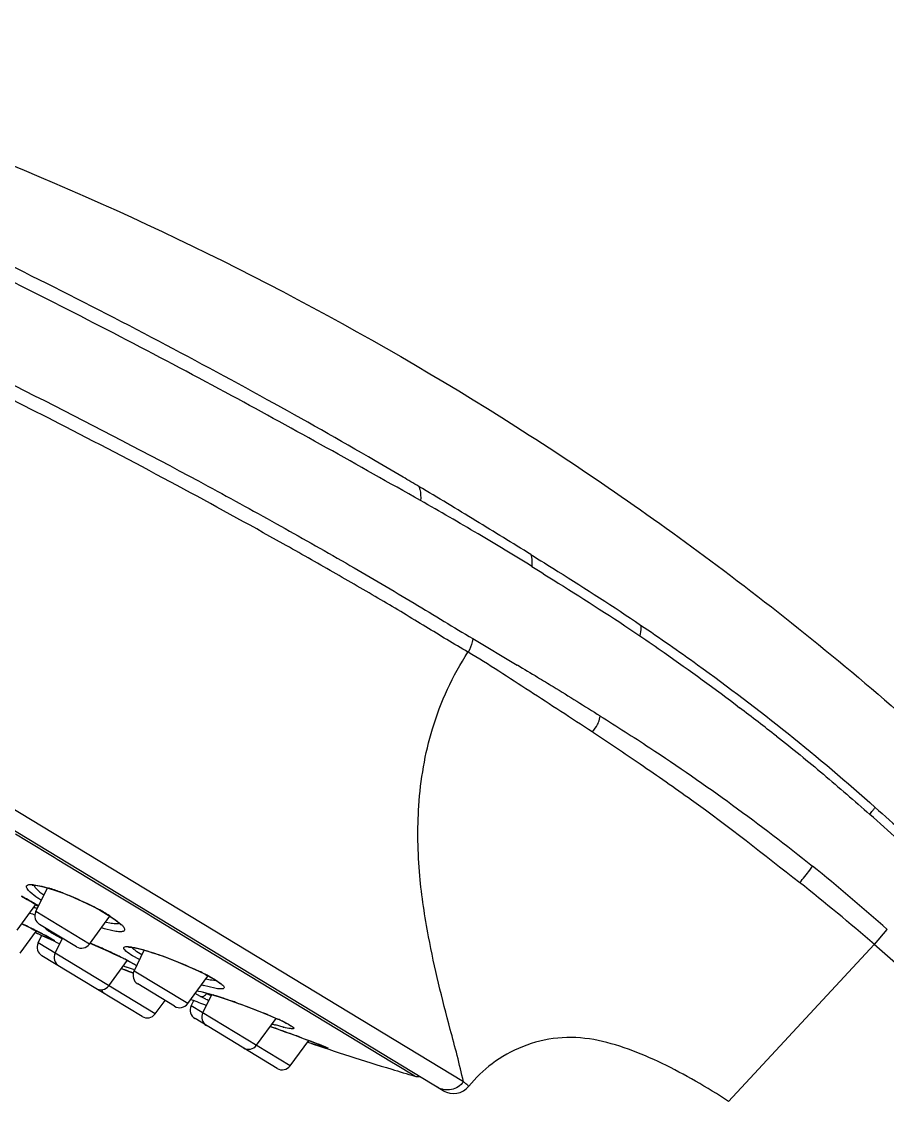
# Model space of a CAD drawing. Header units: millimetres. Extents: x 1891 to 3932, y -543 to 1323.
# Drawn here: x 3703 to 3746.8, y -61.7 to -7 of the extents above; entities that cross this region are included whole.
import ezdxf

# ---------------------------------------------------------------- set-up
doc = ezdxf.new("R2010")
doc.units = ezdxf.units.MM

msp = doc.modelspace()

# ---------------------------------------------------------------- linework, layer by layer
at = {"linetype": 'Continuous'}
for p, q in [((3724.344, -61.14), (3662.033, -23.35)), ((3722.309, -30.045), (3720.891, -29.214)), ((3725.839, -38.227), (3728.094, -39.57)), ((3725.368, -60.694), (3695.825, -42.777)), ((3703.235, -48.476), (3702.683, -48.142)), ((3704.639, -49.328), (3703.235, -48.476)), ((3704.789, -49.419), (3704.639, -49.328)), ((3706.943, -50.725), (3704.789, -49.419)), ((3703.62, -50.701), (3704.009, -50.776)), ((3703.714, -52.064), (3704.304, -50.866)), ((3704.009, -50.776), (3704.354, -50.871)), ((3709.296, -52.152), (3706.943, -50.725)), ((3702.979, -51.281), (3703.275, -51.445)), ((3703.918, -51.072), (3704.116, -51.218)), ((3704.703, -50.991), (3705.06, -51.119)), ((3702.769, -53.006), (3703.719, -51.709)), ((3703.781, -51.748), (3703.848, -51.792)), ((3705.856, -51.448), (3706.27, -51.64)), ((3706.27, -51.64), (3706.676, -51.844)), ((3706.676, -51.844), (3706.81, -51.915)), ((3706.81, -51.915), (3706.992, -52.015)), ((3706.832, -51.92), (3706.81, -51.915)), ((3706.432, -53.713), (3703.714, -52.064)), ((3706.432, -53.713), (3707.467, -52.301)), ((3707.497, -52.308), (3707.753, -52.482)), ((3707.753, -52.482), (3708.042, -52.717)), ((3709.432, -52.235), (3709.296, -52.152)), ((3709.537, -52.298), (3709.432, -52.235)), ((3711.79, -53.664), (3709.537, -52.298)), ((3702.92, -54.179), (3703.75, -53.046)), ((3703.09, -52.717), (3703.012, -52.679)), ((3705.77, -53.845), (3703.903, -52.713)), ((3707.268, -52.592), (3707.461, -52.632)), ((3746.18, -53.728), (3746.833, -52.972)), ((3703.832, -53.651), (3704.024, -53.262)), ((3704.087, -53.217), (3704.076, -53.212)), ((3704.539, -53.496), (3704.294, -53.392)), ((3704.348, -53.354), (3704.415, -53.389)), ((3704.478, -53.423), (3704.56, -53.469)), ((3704.543, -53.461), (3704.573, -53.478)), ((3704.573, -53.478), (3704.58, -53.483)), ((3704.979, -53.413), (3704.603, -53.206)), ((3704.691, -54.172), (3705.063, -53.417)), ((3709.759, -57.245), (3703.832, -53.651)), ((3706.467, -53.665), (3706.571, -53.709)), ((3708.685, -55.079), (3709.207, -54.02)), ((3708.836, -54.088), (3709.088, -54.239)), ((3709.267, -54.031), (3709.717, -54.173)), ((3721.73, -59.693), (3711.79, -53.664)), ((3746.171, -53.737), (3738.799, -61.683)), ((3706.748, -55.953), (3704.022, -54.299)), ((3707.41, -55.821), (3708.353, -54.534)), ((3708.405, -54.572), (3708.509, -54.627)), ((3708.428, -54.581), (3708.405, -54.572)), ((3708.408, -54.571), (3708.428, -54.581)), ((3708.428, -54.581), (3708.826, -54.8)), ((3708.509, -54.627), (3708.653, -54.706)), ((3708.965, -54.499), (3708.617, -54.302)), ((3708.049, -54.944), (3708.108, -54.967)), ((3708.052, -54.945), (3708.333, -55.059)), ((3708.108, -54.967), (3708.22, -55.013)), ((3708.663, -54.997), (3708.309, -54.876)), ((3708.333, -55.059), (3708.654, -55.191)), ((3711.404, -56.728), (3708.685, -55.079)), ((3711.631, -54.927), (3711.969, -55.084)), ((3711.969, -55.084), (3712.283, -55.24)), ((3712.283, -55.24), (3712.358, -55.279)), ((3710.741, -56.86), (3708.874, -55.728)), ((3711.404, -56.728), (3712.428, -55.33)), ((3712.773, -55.947), (3712.211, -55.809)), ((3712.389, -55.29), (3712.358, -55.279)), ((3712.49, -55.344), (3712.804, -55.524)), ((3712.619, -55.53), (3712.822, -55.554)), ((3712.804, -55.524), (3713.091, -55.719)), ((3709.096, -57.377), (3706.928, -56.062)), ((3712.046, -56.364), (3711.775, -56.218)), ((3711.865, -56.072), (3712.063, -56.114)), ((3712.063, -56.114), (3712.689, -56.287)), ((3712.167, -57.191), (3712.621, -56.269)), ((3712.361, -56.21), (3712.585, -56.314)), ((3712.585, -56.314), (3712.602, -56.322)), ((3709.759, -57.245), (3710.257, -56.566)), ((3711.585, -56.838), (3711.735, -56.534)), ((3716.596, -59.877), (3711.585, -56.838)), ((3712.324, -56.497), (3712.046, -56.364)), ((3715.266, -57.213), (3715.55, -57.331)), ((3715.442, -57.284), (3715.968, -57.511)), ((3715.55, -57.331), (3715.818, -57.446)), ((3715.934, -60.009), (3711.774, -57.487)), ((3714.886, -58.84), (3715.885, -57.476)), ((3715.585, -57.886), (3715.932, -58.009)), ((3716.244, -57.919), (3715.847, -57.81)), ((3716.277, -57.658), (3716.306, -57.673)), ((3716.341, -57.686), (3716.306, -57.673)), ((3716.341, -57.686), (3716.513, -57.776)), ((3716.626, -57.853), (3716.639, -57.863)), ((3715.932, -58.009), (3716.377, -58.168)), ((3715.934, -58.009), (3716.159, -58.089)), ((3717.174, -58.457), (3718.031, -58.78)), ((3716.596, -59.877), (3717.538, -58.592)), ((3717.547, -58.698), (3717.483, -58.677)), ((3717.652, -58.635), (3717.831, -58.703)), ((3717.831, -58.703), (3717.993, -58.765)), ((3718.303, -58.94), (3717.982, -58.841)), ((3718.203, -58.848), (3718.344, -58.906)), ((3718.257, -58.87), (3718.343, -58.906)), ((3718.366, -58.915), (3718.343, -58.906)), ((3718.434, -58.947), (3718.44, -58.95)), ((3721.934, -59.816), (3721.73, -59.693)), ((3722.901, -60.403), (3721.934, -59.816)), ((3722.903, -60.404), (3722.901, -60.403))]:
    msp.add_line(p, q, dxfattribs=at)
for points in [[(3703.539, -50.725), (3703.534, -50.726), (3703.572, -50.723), (3703.692, -50.73), (3703.872, -50.758), (3704.105, -50.811), (3704.383, -50.888), (3704.703, -50.991)], [(3705.06, -51.119), (3705.448, -51.272), (3705.856, -51.448)], [(3703.275, -51.445), (3703.543, -51.601), (3703.781, -51.748)], [(3706.992, -52.015), (3707.371, -52.238), (3707.661, -52.43), (3707.869, -52.589), (3707.997, -52.708), (3708.024, -52.741)], [(3703.009, -52.677), (3703.25, -52.796), (3703.438, -52.89), (3703.62, -52.981), (3703.795, -53.068), (3703.959, -53.151)], [(3703.959, -53.151), (3704.183, -53.267), (3704.271, -53.313), (3704.348, -53.354)], [(3704.415, -53.389), (3704.47, -53.419), (3704.515, -53.444), (3704.543, -53.461)], [(3706.571, -53.709), (3706.839, -53.826), (3707.112, -53.948), (3707.384, -54.072), (3707.653, -54.198), (3707.915, -54.324)], [(3708.414, -53.864), (3708.417, -53.864), (3708.467, -53.863), (3708.566, -53.873), (3708.708, -53.896), (3708.888, -53.935), (3709.103, -53.99)], [(3709.103, -53.99), (3709.348, -54.061), (3709.622, -54.146), (3709.921, -54.246)], [(3707.915, -54.324), (3708.163, -54.447), (3708.405, -54.572)], [(3708.653, -54.706), (3708.777, -54.776), (3708.821, -54.802)], [(3709.921, -54.246), (3710.241, -54.359), (3710.578, -54.485), (3710.927, -54.624), (3711.281, -54.772), (3711.631, -54.927)], [(3712.358, -55.279), (3712.61, -55.417), (3712.799, -55.53)], [(3712.799, -55.53), (3712.941, -55.625), (3713.036, -55.697), (3713.065, -55.723)], [(3711.878, -56.081), (3711.95, -56.094), (3712.065, -56.118), (3712.204, -56.152), (3712.368, -56.196)], [(3712.368, -56.196), (3712.556, -56.249), (3712.766, -56.313)], [(3712.766, -56.313), (3712.996, -56.386), (3713.245, -56.467)], [(3713.245, -56.467), (3713.509, -56.556), (3713.786, -56.653), (3714.074, -56.756), (3714.37, -56.864), (3714.67, -56.978), (3714.971, -57.095), (3715.266, -57.213)], [(3715.818, -57.446), (3716.063, -57.557), (3716.277, -57.658)], [(3716.306, -57.673), (3716.396, -57.719), (3716.501, -57.776)], [(3716.501, -57.776), (3716.579, -57.822), (3716.626, -57.853)], [(3716.377, -58.168), (3716.601, -58.248), (3716.824, -58.329), (3717.043, -58.409), (3717.256, -58.487), (3717.46, -58.563), (3717.652, -58.635)], [(3717.993, -58.765), (3718.136, -58.822), (3718.257, -58.87)], [(3718.343, -58.906), (3718.382, -58.923), (3718.414, -58.937), (3718.434, -58.947)]]:
    msp.add_lwpolyline(points, dxfattribs=at)
for centre, radius, start, end in [((3466.831, -492.045), 522.137, 62.83514, 63.41614), ((3603.654, -230.957), 233.332, 59.20569, 59.43438), ((3795.045, 70.901), 129.171, 238.78277, 239.31308), ((3562.597, -272.462), 290.655, 52.08001, 52.54461), ((3738.337, -41.268), 9.614, 322.3601, 323.7852), ((3740.021, -42.439), 7.563, 323.4105, 324.585), ((3741.552, -43.532), 5.682, 324.6165, 325.1146), ((3701.77, -59.443), 8.953, 72.2317, 73.2237), ((3668.564, -143.571), 118.727, 49.17623, 51.54876), ((3694.233, -67.435), 18.373, 60.3247, 61.5235), ((3701.271, -60.99), 10.578, 70.5194, 72.2156), ((3700.714, -62.576), 12.259, 69.1638, 70.534), ((3696.235, -63.917), 14.326, 59.3945, 60.3167), ((3697.863, -61.171), 11.133, 58.0141, 59.4092), ((3705.351, -46.378), 5.736, 252.5033, 254.0208), ((3699.058, -59.251), 8.871, 57.2246, 57.9921), ((3705.087, -47.29), 4.787, 254.0561, 254.3819), ((3699.602, -65.483), 15.371, 63.5357, 64.0825), ((3700.209, -64.262), 14.007, 61.7801, 63.5303), ((3700.91, -62.918), 12.492, 60.4827, 61.7017), ((3706.797, -43.16), 9.591, 249.3702, 251.0069), ((3704.162, -52.285), 0.5, 153.7645, 238.7653), ((3702.138, -60.76), 10.008, 58.6702, 60.5122), ((3703.28, -58.877), 7.806, 57.3043, 58.6462), ((3660.273, -139.692), 96.943, 63.58939, 63.78921), ((3673.062, -113.974), 68.221, 63.26586, 63.60163), ((3682.465, -95.325), 47.335, 62.9263, 63.2762), ((3761.509, 70.415), 136.397, 244.92402, 245.49191), ((3721.804, -14.037), 43.075, 245.1572, 245.6859), ((3687.379, -85.705), 36.532, 62.784, 62.922), ((3713.364, -32.749), 22.547, 245.6533, 246.2799), ((3687.577, -85.247), 36.035, 62.5969, 62.7315), ((3693.271, -74.278), 23.676, 62.051, 62.6118), ((3698.657, -64.099), 12.16, 61.707, 61.9933), ((3700.4, -60.864), 8.485, 61.2728, 61.7138), ((3712.414, -39.245), 16, 242.3116, 242.5682), ((3704.281, -53.872), 0.5, 153.7645, 238.7653), ((3705.14, -54.393), 0.5, 153.7645, 238.7656), ((3706.029, -53.418), 0.5, 238.7635, 323.7643), ((3692.793, -85.716), 34.847, 66.6997, 66.9212), ((3692.804, -85.69), 34.819, 65.9973, 66.7001), ((3693.044, -85.152), 34.23, 65.6368, 65.9979), ((3694.227, -82.553), 31.374, 64.7344, 65.6479), ((3667.294, -144.673), 120.379, 47.70042, 49.06203), ((3695.573, -79.689), 28.21, 64.5695, 64.7228), ((3696.718, -77.289), 25.551, 63.9798, 64.5774), ((3698.358, -73.931), 21.814, 63.256, 63.9805), ((3700.057, -70.564), 18.043, 62.427, 63.2631), ((3714.197, -38.511), 17.392, 249.6609, 249.8954), ((3713.634, -40.051), 15.752, 249.8933, 250.2431), ((3665.565, -159.627), 112.976, 67.58716, 67.81734), ((3709.133, -55.3), 0.5, 153.7645, 238.7653), ((3710.65, -48.776), 6.531, 252.2804, 252.8702), ((3705.424, -68.744), 15.151, 64.0148, 64.5688), ((3706.588, -66.358), 12.496, 62.4889, 64.0216), ((3715.156, -45.529), 10.694, 253.4689, 254.0167), ((3713.542, -50.128), 5.481, 257.1591, 258.7803), ((3707.441, -64.707), 10.639, 62.2782, 62.4539), ((3707.659, -64.264), 10.144, 61.5611, 62.2039), ((3713.228, -51.719), 3.859, 258.7546, 260.9171), ((3712.918, -54.106), 1.451, 266.2088, 266.8177), ((3707.007, -55.525), 0.5, 238.7632, 323.7643), ((3707.187, -55.634), 0.5, 226.4205, 238.7653), ((3707.489, -55.817), 0.5, 203.8822, 238.764), ((3714.471, -51.879), 4.817, 242.9935, 244.026), ((3707.353, -73.78), 18.288, 72.8223, 73.0368), ((3706.219, -77.429), 22.109, 71.752, 72.8076), ((3711, -56.433), 0.5, 238.7635, 323.7643), ((3712.034, -57.059), 0.5, 153.7645, 238.7653), ((3761.509, 70.415), 136.397, 248.52479, 248.87592), ((3718.229, -43.661), 14.129, 245.2945, 245.8135), ((3718.91, -42.154), 15.783, 245.8014, 245.9282), ((3704.608, -82.379), 27.315, 71.642, 71.7933), ((3704.194, -83.626), 28.629, 71.4793, 71.6419), ((3702.912, -87.429), 32.642, 70.5753, 71.466), ((3701.926, -90.25), 35.63, 70.4112, 70.5889), ((3709.356, -56.95), 0.5, 238.7648, 323.7643), ((3712.615, -57.412), 0.5, 153.7645, 238.766), ((3705.436, -81.35), 26.063, 67.4228, 67.8443), ((3671.409, -183.459), 133.117, 70.4591, 70.61974), ((3720.383, -42.343), 16.118, 253.0681, 253.6558), ((3710.365, -69.958), 13.65, 65.1944, 65.764), ((3712.136, -66.145), 9.446, 63.785, 65.2385), ((3717.923, -51.225), 6.901, 255.9165, 256.1806), ((3713.038, -64.304), 7.396, 63.4761, 63.7577), ((3672.483, -180.481), 129.951, 70.1945, 70.36092), ((3680.543, -158.126), 106.187, 69.82066, 70.19942), ((3714.482, -58.544), 0.5, 238.7628, 323.7643), ((3761.509, 70.415), 136.397, 251.17583, 253.04568), ((3729.246, -23.73), 36.873, 251.5014, 252.2124), ((3709.528, -80.621), 23.438, 68.5087, 68.73), ((3712.107, -74.054), 16.382, 68.1527, 68.485), ((3716.304, -63.75), 5.256, 66.8983, 67.1544), ((3716.193, -59.582), 0.5, 238.7648, 323.7643), ((3761.509, 70.416), 136.397, 253.04575, 253.55819), ((3723.045, -59.924), 0.5, 253.5581, 281.2635), ((3724.863, -60.285), 1, 238.7645, 321.1719)]:
    msp.add_arc(centre, radius, start, end, dxfattribs=at)
for points, knots in [([(3679.325, -6.963), (3687.732, -8.719), (3704.623, -14.359), (3724.145, -24.586), (3738.958, -34.858), (3749.511, -43.526), (3759.544, -53.385), (3769.045, -63.783), (3778.013, -74.573), (3786.408, -85.822), (3794.265, -97.467), (3801.696, -109.398), (3808.722, -121.527), (3817.478, -137.932), (3823.404, -150.54), (3827.06, -159.06)], [0, 0, 0, 0, 0.11714, 0.241192, 0.299337, 0.362795, 0.427204, 0.491023, 0.554843, 0.618496, 0.682384, 0.746401, 0.810171, 0.873542, 1, 1, 1, 1]), ([(3720.892, -29.215), (3719.086, -28.162), (3715.33, -26.044), (3709.535, -22.92), (3703.543, -19.847), (3695.859, -16.129), (3688.739, -12.727), (3682.496, -9.733), (3679.882, -8.481), (3678.728, -7.946)], [0, 0, 0, 0, 0.132723, 0.273805, 0.418102, 0.560308, 0.815949, 0.919226, 1, 1, 1, 1]), ([(3672.291, -10.298), (3675.641, -11.968), (3681.267, -14.757), (3689.396, -18.831), (3696.834, -22.527), (3704.633, -26.383), (3711.099, -29.759), (3716.073, -32.496), (3719.556, -34.473), (3722.307, -36.089), (3724.369, -37.341), (3725.353, -37.944), (3725.839, -38.227)], [0, 0, 0, 0, 0.185853, 0.311842, 0.451489, 0.598282, 0.743871, 0.813626, 0.880215, 0.942696, 0.972072, 1, 1, 1, 1]), ([(3723.194, -31.238), (3720.026, -29.438), (3713.346, -25.701), (3703.104, -20.367), (3692.997, -15.485), (3686.511, -12.326), (3683.516, -10.887)], [0, 0, 0, 0, 0.245084, 0.514762, 0.776537, 1, 1, 1, 1]), ([(3725.599, -38.916), (3724.881, -38.501), (3723.424, -37.599), (3721.153, -36.242), (3718.741, -34.841), (3715.309, -32.891), (3710.801, -30.413), (3707.107, -28.475), (3705.214, -27.502)], [0, 0, 0, 0, 0.106513, 0.219975, 0.339631, 0.46454, 0.726679, 1, 1, 1, 1]), ([(3728.785, -33.972), (3727.86, -33.392), (3725.964, -32.249), (3724.081, -31.085), (3723.11, -30.522)], [0, 0, 0, 0, 0.492953, 1, 1, 1, 1]), ([(3723.11, -30.522), (3723.13, -30.573), (3723.203, -30.805), (3723.212, -31.053), (3723.196, -31.239)], [0, 0, 0, 0, 0.227402, 1, 1, 1, 1]), ([(3728.827, -34.57), (3727.929, -34.011), (3726.058, -32.888), (3724.175, -31.786), (3723.195, -31.238)], [0, 0, 0, 0, 0.484928, 1, 1, 1, 1]), ([(3728.783, -33.969), (3729.238, -34.253), (3731.108, -35.417), (3732.966, -36.602), (3734.341, -37.544)], [0, 0, 0, 0, 0.24362, 1, 1, 1, 1]), ([(3728.785, -33.972), (3728.797, -34.017), (3728.839, -34.215), (3728.841, -34.419), (3728.826, -34.573)], [0, 0, 0, 0, 0.233744, 1, 1, 1, 1]), ([(3728.826, -34.573), (3729.274, -34.853), (3731.116, -36), (3732.945, -37.169), (3734.304, -38.088)], [0, 0, 0, 0, 0.243541, 1, 1, 1, 1]), ([(3734.341, -37.542), (3734.346, -37.584), (3734.356, -37.767), (3734.333, -37.951), (3734.304, -38.088)], [0, 0, 0, 0, 0.230617, 1, 1, 1, 1]), ([(3734.341, -37.542), (3735.312, -38.197), (3739.426, -41.068), (3743.351, -44.213), (3746.213, -46.781)], [0, 0, 0, 0, 0.233474, 1, 1, 1, 1]), ([(3725.839, -38.227), (3725.836, -38.285), (3725.805, -38.528), (3725.704, -38.761), (3725.6, -38.916)], [0, 0, 0, 0, 0.23733, 1, 1, 1, 1]), ([(3734.304, -38.088), (3734.715, -38.371), (3736.422, -39.554), (3738.107, -40.769), (3739.357, -41.732)], [0, 0, 0, 0, 0.240192, 1, 1, 1, 1]), ([(3725.368, -60.694), (3725.178, -59.8), (3724.511, -57.366), (3723.651, -53.909), (3723.074, -50.114), (3723.005, -46.558), (3723.651, -42.648), (3724.822, -40.112), (3725.599, -38.916)], [0, 0, 0, 0, 0.121916, 0.336694, 0.475244, 0.633405, 0.809639, 1, 1, 1, 1]), ([(3731.895, -42.959), (3731.359, -42.617), (3730.307, -41.921), (3728.727, -40.902), (3727.172, -39.885), (3726.13, -39.226), (3725.601, -38.914)], [0, 0, 0, 0, 0.254854, 0.505692, 0.753888, 1, 1, 1, 1]), ([(3729.123, -40.19), (3729.386, -40.347), (3730.456, -40.982), (3731.502, -41.654), (3732.296, -42.15)], [0, 0, 0, 0, 0.246917, 1, 1, 1, 1]), ([(3732.16, -42.578), (3732.177, -42.543), (3732.238, -42.408), (3732.28, -42.263), (3732.295, -42.154)], [0, 0, 0, 0, 0.259549, 1, 1, 1, 1]), ([(3732.295, -42.153), (3733.136, -42.679), (3736.837, -45.042), (3740.393, -47.634), (3743.045, -49.761)], [0, 0, 0, 0, 0.22587, 1, 1, 1, 1]), ([(3731.899, -42.955), (3732.713, -43.486), (3734.393, -44.629), (3737.954, -47.091), (3740.593, -49.168), (3742.396, -50.59)], [0, 0, 0, 0, 0.224592, 0.469541, 1, 1, 1, 1]), ([(3741.222, -43.173), (3742.026, -43.802), (3743.623, -45.099), (3745.169, -46.455), (3745.95, -47.139)], [0, 0, 0, 0, 0.495781, 1, 1, 1, 1]), ([(3746.213, -46.782), (3747.181, -47.625), (3749.083, -49.361), (3752.739, -52.984), (3757.225, -57.598), (3762.423, -63.306), (3769.131, -71.113), (3777.029, -81.274), (3782.79, -89.805), (3785.538, -94.149)], [0, 0, 0, 0, 0.062383, 0.125087, 0.250075, 0.375107, 0.50014, 0.750201, 1, 1, 1, 1]), ([(3785.206, -94.363), (3782.462, -90.027), (3776.71, -81.513), (3768.873, -71.332), (3762.192, -63.523), (3757.847, -58.791), (3754.274, -55.101), (3751.533, -52.392), (3748.779, -49.716), (3746.904, -47.976), (3745.95, -47.139)], [0, 0, 0, 0, 0.24993, 0.500148, 0.625294, 0.750438, 0.812959, 0.87546, 0.938167, 1, 1, 1, 1]), ([(3742.396, -50.59), (3742.578, -50.391), (3742.8, -50.118), (3743, -49.829), (3743.045, -49.761)], [0, 0, 0, 0, 0.767465, 1, 1, 1, 1]), ([(3703.431, -51.084), (3703.369, -51.028), (3703.278, -50.949), (3703.208, -50.746), (3703.412, -50.67), (3703.534, -50.691), (3703.62, -50.701)], [0, 0, 0, 0, 0.320625, 0.493098, 0.668007, 1, 1, 1, 1]), ([(3703.62, -50.725), (3703.634, -50.782), (3703.73, -50.912), (3703.844, -51.013), (3703.918, -51.072)], [0, 0, 0, 0, 0.384066, 1, 1, 1, 1]), ([(3703.984, -51.491), (3703.927, -51.455), (3703.735, -51.33), (3703.549, -51.194), (3703.431, -51.084)], [0, 0, 0, 0, 0.294948, 1, 1, 1, 1]), ([(3705.074, -51.118), (3705.177, -51.157), (3705.598, -51.324), (3706.012, -51.509), (3706.32, -51.658)], [0, 0, 0, 0, 0.24291, 1, 1, 1, 1]), ([(3704.603, -53.206), (3704.542, -53.171), (3704.437, -53.109), (3704.306, -53.017), (3704.234, -52.962), (3704.2, -52.913), (3704.206, -52.899)], [0, 0, 0, 0, 0.416346, 0.722833, 0.914312, 1, 1, 1, 1]), ([(3707.769, -53.068), (3707.717, -53.061), (3707.473, -53.017), (3707.234, -52.951), (3707.047, -52.893)], [0, 0, 0, 0, 0.210049, 1, 1, 1, 1]), ([(3707.461, -52.632), (3707.556, -52.649), (3707.717, -52.672), (3707.883, -52.671), (3707.948, -52.656)], [0, 0, 0, 0, 0.588473, 1, 1, 1, 1]), ([(3708.042, -52.717), (3708.075, -52.749), (3708.13, -52.806), (3708.189, -52.891), (3708.217, -52.966), (3708.185, -53.064), (3707.996, -53.097), (3707.861, -53.082), (3707.769, -53.068)], [0, 0, 0, 0, 0.169613, 0.29711, 0.387588, 0.458272, 0.650225, 1, 1, 1, 1]), ([(3704.56, -53.469), (3704.591, -53.487), (3704.717, -53.564), (3704.575, -53.51), (3704.539, -53.496)], [0, 0, 0, 0, 0.485407, 1, 1, 1, 1]), ([(3708.617, -54.302), (3708.499, -54.231), (3708.343, -54.133), (3708.202, -53.996), (3708.149, -53.918), (3708.19, -53.848), (3708.285, -53.837), (3708.414, -53.837), (3708.52, -53.853), (3708.58, -53.863)], [0, 0, 0, 0, 0.388907, 0.505418, 0.575284, 0.624826, 0.702323, 0.826355, 1, 1, 1, 1]), ([(3708.568, -53.87), (3708.581, -53.887), (3708.661, -53.971), (3708.757, -54.037), (3708.836, -54.088)], [0, 0, 0, 0, 0.182708, 1, 1, 1, 1]), ([(3708.58, -53.863), (3708.629, -53.871), (3708.86, -53.917), (3709.088, -53.979), (3709.267, -54.031)], [0, 0, 0, 0, 0.209497, 1, 1, 1, 1]), ([(3709.717, -54.173), (3709.9, -54.233), (3710.65, -54.497), (3711.385, -54.802), (3711.93, -55.061)], [0, 0, 0, 0, 0.241891, 1, 1, 1, 1]), ([(3713.091, -55.719), (3713.123, -55.744), (3713.175, -55.79), (3713.231, -55.854), (3713.258, -55.916), (3713.223, -55.966), (3713.153, -55.98), (3713.002, -55.987), (3712.871, -55.965), (3712.773, -55.947)], [0, 0, 0, 0, 0.15856, 0.270141, 0.341278, 0.398755, 0.48343, 0.610754, 1, 1, 1, 1]), ([(3712.046, -56.364), (3712.101, -56.382), (3712.238, -56.364), (3712.329, -56.268), (3712.361, -56.21)], [0, 0, 0, 0, 0.46577, 1, 1, 1, 1]), ([(3713.872, -56.682), (3713.99, -56.724), (3714.457, -56.893), (3714.921, -57.071), (3715.265, -57.211)], [0, 0, 0, 0, 0.25295, 1, 1, 1, 1]), ([(3716.513, -57.776), (3716.558, -57.801), (3716.634, -57.845), (3716.718, -57.9), (3716.76, -57.939), (3716.776, -57.959), (3716.78, -57.98), (3716.757, -58.003), (3716.695, -58.002), (3716.531, -57.99), (3716.385, -57.953), (3716.275, -57.926)], [0, 0, 0, 0, 0.181345, 0.307645, 0.350022, 0.379304, 0.398544, 0.416821, 0.483281, 0.602936, 1, 1, 1, 1]), ([(3738.799, -61.683), (3738.248, -61.326), (3737.145, -60.652), (3735.461, -59.741), (3733.746, -59.012), (3731.983, -58.481), (3730.133, -58.382), (3728.351, -58.826), (3726.81, -59.689), (3725.984, -60.487), (3725.642, -60.912)], [0, 0, 0, 0, 0.134564, 0.265354, 0.392337, 0.516427, 0.641415, 0.76725, 0.887958, 1, 1, 1, 1]), ([(3718.366, -58.915), (3718.416, -58.936), (3718.625, -59.036), (3718.371, -58.96), (3718.303, -58.94)], [0, 0, 0, 0, 0.432696, 1, 1, 1, 1]), ([(3725.368, -60.694), (3725.225, -60.889), (3724.78, -61.182), (3724.255, -61.087), (3724.05, -60.963)], [0, 0, 0, 0, 0.50145, 1, 1, 1, 1]), ([(3725.368, -60.694), (3725.411, -60.72), (3725.479, -60.769), (3725.576, -60.839), (3725.603, -60.884), (3725.646, -60.906), (3725.642, -60.912)], [0, 0, 0, 0, 0.4311, 0.743839, 0.934907, 1, 1, 1, 1])]:
    msp.add_open_spline(points, degree=3, knots=knots, dxfattribs=at)
for points in [[(3731.899, -42.955), (3732.003, -42.844), (3732.092, -42.715), (3732.16, -42.578)], [(3746.833, -52.972), (3745.594, -51.874), (3744.334, -50.799), (3743.045, -49.761)]]:
    msp.add_open_spline(points, degree=3, dxfattribs=at)

doc.saveas('drawing.dxf')
